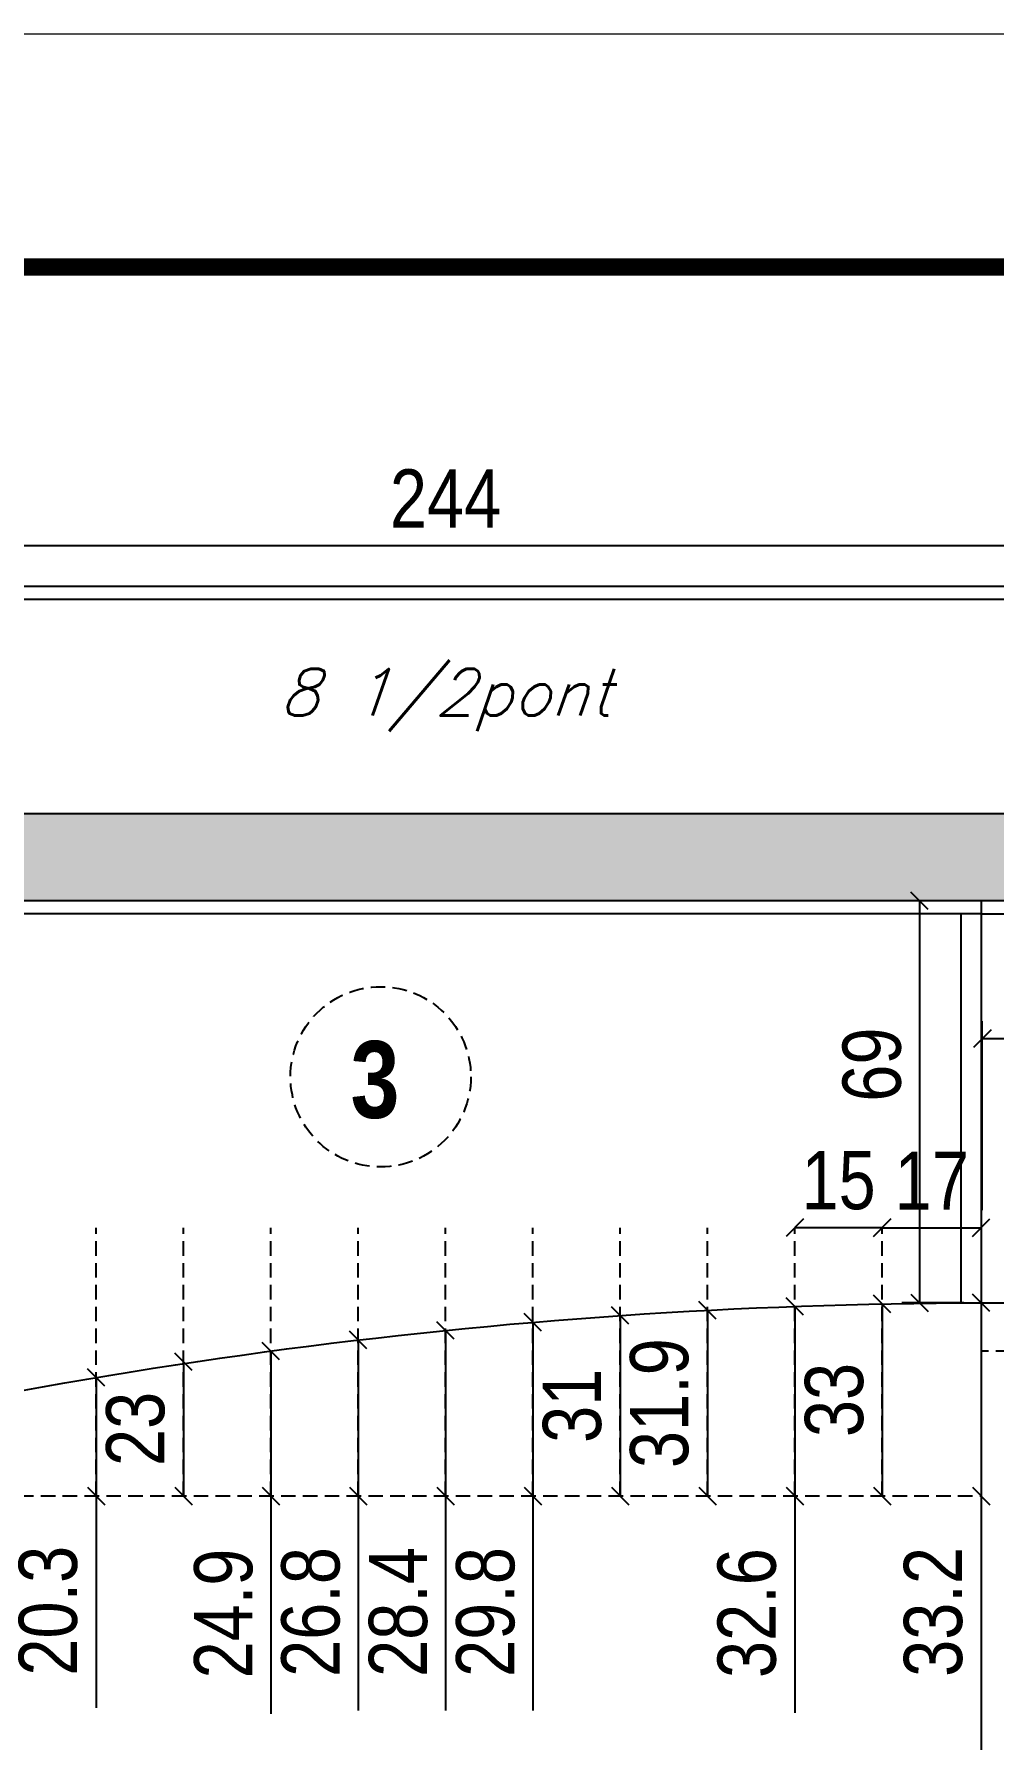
# Model space of a CAD drawing. Extents: x -15895 to 12929, y -2522 to 15173.
# Drawn here: x 10569 to 10733.8, y 5126.3 to 5419.3 of the extents above; entities that cross this region are included whole.
import ezdxf

# ---------------------------------------------------------------- set-up
doc = ezdxf.new("R2010")
doc.units = 0
doc.header["$PDMODE"] = 35
doc.header["$PDSIZE"] = -10
doc.linetypes.add('DASHED', pattern=[0.75, 0.5, -0.25])
for name, color, linetype in [('COTA', 241, 'Continuous'), ('NOMENCLATURA', 7, 'Continuous'), ('Painéis', 200, 'Continuous'), ('SARR_2.2x7', 40, 'Continuous'), ('SARR_3.5x7', 81, 'Continuous'), ('texto', 7, 'Continuous')]:
    doc.layers.add(name, color=color, linetype=linetype)
doc.layers.add('Folhas', color=255, linetype='Continuous', lineweight=9)
doc.layers.add('SARRAFO DE PRESSAO', color=251, linetype='DASHED', lineweight=9)
doc.styles.add('COTA TECNICA', font='techl___.ttf', dxfattribs={"height": 10})
doc.styles.add('Romans', font='romans.shx')
doc.styles.add('TECNICA', font='techb___.ttf', dxfattribs={"height": 10})
doc.dimstyles.new('PAINEL', dxfattribs={"dimtxt": 10, "dimasz": 3, "dimexe": 3, "dimexo": 3, "dimgap": 3, "dimtad": 1, "dimdec": 1, "dimzin": 12, "dimdsep": 46, "dimtxsty": 'COTA TECNICA', "dimblk1": 'OBLIQUE', "dimblk2": 'OBLIQUE', "dimsah": 1, "dimcen": 0.9, "dimclrd": 4, "dimclre": 4, "dimclrt": 240, "dimadec": 1, "dimazin": 3, "dimtfac": 1, "dimtdec": 1, "dimtmove": 0, "dimatfit": 3, "dimfxl": 1, "dimtolj": 1, "dimtzin": 12, "dimarcsym": 0})

# ---------------------------------------------------------------- blocks, each defined once
blk = doc.blocks.new('9999999999')
at = {"layer": 'Folhas'}
blk.add_lwpolyline([(98138.98, 34190.21), (99623.98, 34190.21), (99623.98, 35240.21), (98138.98, 35240.21)], close=True, dxfattribs=at)
at = {"layer": 'Folhas', "color": 30, "const_width": 3}
blk.add_lwpolyline([(98213.98, 34230.21), (99583.98, 34230.21), (99583.98, 35200.21), (98213.98, 35200.21)], close=True, dxfattribs=at)
blk = doc.blocks.new('_Oblique')
at = {"color": 0, "linetype": 'ByBlock', "lineweight": -2}
blk.add_line((-0.5, -0.5), (0.5, 0.5), dxfattribs=at)
blk = doc.blocks.new('*D2076')
at = {"layer": 'COTA', "color": 4, "lineweight": -2, "transparency": 16777216}
for p, q in [((10517.64, 5327.38), (10517.64, 5334.43)), ((10761.64, 5327.38), (10761.64, 5334.43)), ((10517.64, 5331.43), (10761.64, 5331.43))]:
    blk.add_line(p, q, dxfattribs=at)
at = {"layer": 'Defpoints', "color": 0, "transparency": 16777216}
for p in [(10761.64, 5331.43), (10517.64, 5324.38), (10761.64, 5324.38)]:
    blk.add_point(p, dxfattribs=at)
at = {"layer": 'COTA', "color": 4, "lineweight": -2, "transparency": 16777216, "xscale": 3, "yscale": 3, "zscale": 3, "rotation": 180}
blk.add_blockref('_Oblique', (10517.64, 5331.43), dxfattribs=at)
at = {"layer": 'COTA', "color": 4, "lineweight": -2, "transparency": 16777216, "xscale": 3, "yscale": 3, "zscale": 3}
blk.add_blockref('_Oblique', (10761.64, 5331.43), dxfattribs=at)
at = {"layer": 'COTA', "color": 240, "transparency": 16777216, "insert": (10639.64, 5339.5), "char_height": 10, "attachment_point": 5, "style": 'COTA TECNICA'}
blk.add_mtext('\\A1;244', dxfattribs=at)
blk = doc.blocks.new('*D2064')
at = {"layer": 'COTA', "color": 4, "lineweight": -2, "transparency": 16777216}
for p, q in [((10731.64, 5198.33), (10731.64, 5027.57)), ((10487.64, 5165.17), (10487.64, 5027.57)), ((10487.64, 5030.57), (10731.64, 5030.57))]:
    blk.add_line(p, q, dxfattribs=at)
at = {"layer": 'Defpoints', "color": 0, "transparency": 16777216}
for p in [(10731.64, 5201.33), (10487.64, 5168.17), (10731.64, 5030.57)]:
    blk.add_point(p, dxfattribs=at)
at = {"layer": 'COTA', "color": 4, "lineweight": -2, "transparency": 16777216, "xscale": 3, "yscale": 3, "zscale": 3, "rotation": 180}
blk.add_blockref('_Oblique', (10487.64, 5030.57), dxfattribs=at)
at = {"layer": 'COTA', "color": 4, "lineweight": -2, "transparency": 16777216, "xscale": 3, "yscale": 3, "zscale": 3}
blk.add_blockref('_Oblique', (10731.64, 5030.57), dxfattribs=at)
at = {"layer": 'COTA', "color": 240, "transparency": 16777216, "insert": (10609.64, 5038.64), "char_height": 10, "attachment_point": 5, "style": 'COTA TECNICA'}
blk.add_mtext('\\A1;244', dxfattribs=at)
blk = doc.blocks.new('*D2065')
at = {"layer": 'COTA', "color": 4, "lineweight": -2, "transparency": 16777216}
for p, q in [((10731.64, 5198.33), (10731.64, 5027.57)), ((10856.64, 5190.05), (10856.64, 5027.57)), ((10731.64, 5030.57), (10856.64, 5030.57))]:
    blk.add_line(p, q, dxfattribs=at)
at = {"layer": 'Defpoints', "color": 0, "transparency": 16777216}
for p in [(10731.64, 5201.33), (10856.64, 5193.05), (10856.64, 5030.57)]:
    blk.add_point(p, dxfattribs=at)
at = {"layer": 'COTA', "color": 4, "lineweight": -2, "transparency": 16777216, "xscale": 3, "yscale": 3, "zscale": 3, "rotation": 180}
blk.add_blockref('_Oblique', (10731.64, 5030.57), dxfattribs=at)
at = {"layer": 'COTA', "color": 4, "lineweight": -2, "transparency": 16777216, "xscale": 3, "yscale": 3, "zscale": 3}
blk.add_blockref('_Oblique', (10856.64, 5030.57), dxfattribs=at)
at = {"layer": 'COTA', "color": 240, "transparency": 16777216, "insert": (10794.14, 5038.68), "char_height": 10, "attachment_point": 5, "style": 'COTA TECNICA'}
blk.add_mtext('\\A1;125', dxfattribs=at)
blk = doc.blocks.new('*D2053')
at = {"layer": 'COTA', "color": 4, "lineweight": -2, "transparency": 16777216}
for p, q in [((10728.64, 5270.38), (10718.02, 5270.38)), ((10721.02, 5270.38), (10721.02, 5201.33)), ((10728.64, 5201.33), (10718.02, 5201.33))]:
    blk.add_line(p, q, dxfattribs=at)
at = {"layer": 'Defpoints', "color": 0, "transparency": 16777216}
for p in [(10731.64, 5270.38), (10721.02, 5201.33), (10731.64, 5201.33)]:
    blk.add_point(p, dxfattribs=at)
at = {"layer": 'COTA', "color": 4, "lineweight": -2, "transparency": 16777216, "xscale": 3, "yscale": 3, "zscale": 3}
for p, rotation in [((10721.02, 5270.38), 90), ((10721.02, 5201.33), 270)]:
    blk.add_blockref('_Oblique', p, dxfattribs=dict(at, rotation=rotation))
at = {"layer": 'COTA', "color": 240, "transparency": 16777216, "insert": (10712.89, 5242.26), "char_height": 10, "attachment_point": 5, "rotation": 90, "style": 'COTA TECNICA'}
blk.add_mtext('\\A1;69', dxfattribs=at)
blk = doc.blocks.new('*D2195')
at = {"layer": 'COTA', "color": 4, "lineweight": -2, "transparency": 16777216}
blk.add_line((10714.64, 5214.24), (10731.64, 5214.24), dxfattribs=at)
at = {"layer": 'Defpoints', "color": 0, "transparency": 16777216}
for p in [(10714.64, 5214.24), (10731.64, 5214.24), (10731.64, 5214.24)]:
    blk.add_point(p, dxfattribs=at)
at = {"layer": 'COTA', "color": 4, "lineweight": -2, "transparency": 16777216, "xscale": 3, "yscale": 3, "zscale": 3, "rotation": 180}
blk.add_blockref('_Oblique', (10714.64, 5214.24), dxfattribs=at)
at = {"layer": 'COTA', "color": 4, "lineweight": -2, "transparency": 16777216, "xscale": 3, "yscale": 3, "zscale": 3}
blk.add_blockref('_Oblique', (10731.64, 5214.24), dxfattribs=at)
at = {"layer": 'COTA', "color": 240, "transparency": 16777216, "insert": (10723.14, 5222.32), "char_height": 10, "attachment_point": 5, "style": 'COTA TECNICA'}
blk.add_mtext('\\A1;17', dxfattribs=at)
blk = doc.blocks.new('*D2196')
at = {"layer": 'COTA', "color": 4, "lineweight": -2, "transparency": 16777216}
blk.add_line((10714.64, 5214.24), (10699.64, 5214.24), dxfattribs=at)
at = {"layer": 'Defpoints', "color": 0, "transparency": 16777216}
for p in [(10699.64, 5214.24), (10699.64, 5214.24), (10714.64, 5214.24)]:
    blk.add_point(p, dxfattribs=at)
at = {"layer": 'COTA', "color": 4, "lineweight": -2, "transparency": 16777216, "xscale": 3, "yscale": 3, "zscale": 3, "rotation": 180}
blk.add_blockref('_Oblique', (10699.64, 5214.24), dxfattribs=at)
at = {"layer": 'COTA', "color": 4, "lineweight": -2, "transparency": 16777216, "xscale": 3, "yscale": 3, "zscale": 3}
blk.add_blockref('_Oblique', (10714.64, 5214.24), dxfattribs=at)
at = {"layer": 'COTA', "color": 240, "transparency": 16777216, "insert": (10707.14, 5222.35), "char_height": 10, "attachment_point": 5, "style": 'COTA TECNICA'}
blk.add_mtext('\\A1;15', dxfattribs=at)
blk = doc.blocks.new('*D2197')
at = {"layer": 'COTA', "color": 4, "lineweight": -2, "transparency": 16777216}
for p, q in [((10609.64, 5193.05), (10609.64, 5168.17)), ((10609.64, 5168.17), (10609.64, 5130.76))]:
    blk.add_line(p, q, dxfattribs=at)
at = {"layer": 'Defpoints', "color": 0, "transparency": 16777216}
for p in [(10609.64, 5193.05), (10609.64, 5168.17), (10609.64, 5168.17)]:
    blk.add_point(p, dxfattribs=at)
at = {"layer": 'COTA', "color": 4, "lineweight": -2, "transparency": 16777216, "xscale": 3, "yscale": 3, "zscale": 3}
for p, rotation in [((10609.64, 5193.05), 90), ((10609.64, 5168.17), 270)]:
    blk.add_blockref('_Oblique', p, dxfattribs=dict(at, rotation=rotation))
at = {"layer": 'COTA', "color": 240, "transparency": 16777216, "insert": (10601.53, 5147.97), "char_height": 10, "attachment_point": 5, "rotation": 90, "style": 'COTA TECNICA'}
blk.add_mtext('\\A1;24.9', dxfattribs=at)
blk = doc.blocks.new('*D2198')
at = {"layer": 'COTA', "color": 4, "lineweight": -2, "transparency": 16777216}
for p, q in [((10624.64, 5194.95), (10624.64, 5168.17)), ((10624.64, 5168.17), (10624.64, 5131.3))]:
    blk.add_line(p, q, dxfattribs=at)
at = {"layer": 'Defpoints', "color": 0, "transparency": 16777216}
for p in [(10624.64, 5194.95), (10624.64, 5168.17), (10624.64, 5168.17)]:
    blk.add_point(p, dxfattribs=at)
at = {"layer": 'COTA', "color": 4, "lineweight": -2, "transparency": 16777216, "xscale": 3, "yscale": 3, "zscale": 3}
for p, rotation in [((10624.64, 5194.95), 90), ((10624.64, 5168.17), 270)]:
    blk.add_blockref('_Oblique', p, dxfattribs=dict(at, rotation=rotation))
at = {"layer": 'COTA', "color": 240, "transparency": 16777216, "insert": (10616.51, 5148.24), "char_height": 10, "attachment_point": 5, "rotation": 90, "style": 'COTA TECNICA'}
blk.add_mtext('\\A1;26.8', dxfattribs=at)
blk = doc.blocks.new('*D2199')
at = {"layer": 'COTA', "color": 4, "lineweight": -2, "transparency": 16777216}
for p, q in [((10639.64, 5196.59), (10639.64, 5168.17)), ((10639.64, 5168.17), (10639.64, 5131.3))]:
    blk.add_line(p, q, dxfattribs=at)
at = {"layer": 'Defpoints', "color": 0, "transparency": 16777216}
for p in [(10639.64, 5196.59), (10639.64, 5168.17), (10639.64, 5168.17)]:
    blk.add_point(p, dxfattribs=at)
at = {"layer": 'COTA', "color": 4, "lineweight": -2, "transparency": 16777216, "xscale": 3, "yscale": 3, "zscale": 3}
for p, rotation in [((10639.64, 5196.59), 90), ((10639.64, 5168.17), 270)]:
    blk.add_blockref('_Oblique', p, dxfattribs=dict(at, rotation=rotation))
at = {"layer": 'COTA', "color": 240, "transparency": 16777216, "insert": (10631.54, 5148.24), "char_height": 10, "attachment_point": 5, "rotation": 90, "style": 'COTA TECNICA'}
blk.add_mtext('\\A1;28.4', dxfattribs=at)
blk = doc.blocks.new('*D2200')
at = {"layer": 'COTA', "color": 4, "lineweight": -2, "transparency": 16777216}
for p, q in [((10654.64, 5197.99), (10654.64, 5168.17)), ((10654.64, 5168.17), (10654.64, 5131.3))]:
    blk.add_line(p, q, dxfattribs=at)
at = {"layer": 'Defpoints', "color": 0, "transparency": 16777216}
for p in [(10654.64, 5197.99), (10654.64, 5168.17), (10654.64, 5168.17)]:
    blk.add_point(p, dxfattribs=at)
at = {"layer": 'COTA', "color": 4, "lineweight": -2, "transparency": 16777216, "xscale": 3, "yscale": 3, "zscale": 3}
for p, rotation in [((10654.64, 5197.99), 90), ((10654.64, 5168.17), 270)]:
    blk.add_blockref('_Oblique', p, dxfattribs=dict(at, rotation=rotation))
at = {"layer": 'COTA', "color": 240, "transparency": 16777216, "insert": (10646.53, 5148.24), "char_height": 10, "attachment_point": 5, "rotation": 90, "style": 'COTA TECNICA'}
blk.add_mtext('\\A1;29.8', dxfattribs=at)
blk = doc.blocks.new('*D2201')
at = {"layer": 'COTA', "color": 4, "lineweight": -2, "transparency": 16777216}
blk.add_line((10669.64, 5199.15), (10669.64, 5168.17), dxfattribs=at)
at = {"layer": 'Defpoints', "color": 0, "transparency": 16777216}
for p in [(10669.64, 5199.15), (10669.64, 5168.17), (10669.64, 5168.17)]:
    blk.add_point(p, dxfattribs=at)
at = {"layer": 'COTA', "color": 4, "lineweight": -2, "transparency": 16777216, "xscale": 3, "yscale": 3, "zscale": 3}
for p, rotation in [((10669.64, 5199.15), 90), ((10669.64, 5168.17), 270)]:
    blk.add_blockref('_Oblique', p, dxfattribs=dict(at, rotation=rotation))
at = {"layer": 'COTA', "color": 240, "transparency": 16777216, "insert": (10661.42, 5183.66), "char_height": 10, "attachment_point": 5, "rotation": 90, "style": 'COTA TECNICA'}
blk.add_mtext('\\A1;31', dxfattribs=at)
blk = doc.blocks.new('*D2202')
at = {"layer": 'COTA', "color": 4, "lineweight": -2, "transparency": 16777216}
blk.add_line((10684.64, 5200.06), (10684.64, 5168.17), dxfattribs=at)
at = {"layer": 'Defpoints', "color": 0, "transparency": 16777216}
for p in [(10684.64, 5200.06), (10684.64, 5168.17), (10684.64, 5168.17)]:
    blk.add_point(p, dxfattribs=at)
at = {"layer": 'COTA', "color": 4, "lineweight": -2, "transparency": 16777216, "xscale": 3, "yscale": 3, "zscale": 3}
for p, rotation in [((10684.64, 5200.06), 90), ((10684.64, 5168.17), 270)]:
    blk.add_blockref('_Oblique', p, dxfattribs=dict(at, rotation=rotation))
at = {"layer": 'COTA', "color": 240, "transparency": 16777216, "insert": (10676.39, 5184.11), "char_height": 10, "attachment_point": 5, "rotation": 90, "style": 'COTA TECNICA'}
blk.add_mtext('\\A1;31.9', dxfattribs=at)
blk = doc.blocks.new('*D2203')
at = {"layer": 'COTA', "color": 4, "lineweight": -2, "transparency": 16777216}
for p, q in [((10699.64, 5200.72), (10699.64, 5168.17)), ((10699.64, 5168.17), (10699.64, 5130.94))]:
    blk.add_line(p, q, dxfattribs=at)
at = {"layer": 'Defpoints', "color": 0, "transparency": 16777216}
for p in [(10699.64, 5200.72), (10699.64, 5168.17), (10699.64, 5168.17)]:
    blk.add_point(p, dxfattribs=at)
at = {"layer": 'COTA', "color": 4, "lineweight": -2, "transparency": 16777216, "xscale": 3, "yscale": 3, "zscale": 3}
for p, rotation in [((10699.64, 5200.72), 90), ((10699.64, 5168.17), 270)]:
    blk.add_blockref('_Oblique', p, dxfattribs=dict(at, rotation=rotation))
at = {"layer": 'COTA', "color": 240, "transparency": 16777216, "insert": (10691.42, 5148.05), "char_height": 10, "attachment_point": 5, "rotation": 90, "style": 'COTA TECNICA'}
blk.add_mtext('\\A1;32.6', dxfattribs=at)
blk = doc.blocks.new('*D2204')
at = {"layer": 'COTA', "color": 4, "lineweight": -2, "transparency": 16777216}
blk.add_line((10714.64, 5201.14), (10714.64, 5168.17), dxfattribs=at)
at = {"layer": 'Defpoints', "color": 0, "transparency": 16777216}
for p in [(10714.64, 5201.14), (10714.64, 5168.17), (10714.64, 5168.17)]:
    blk.add_point(p, dxfattribs=at)
at = {"layer": 'COTA', "color": 4, "lineweight": -2, "transparency": 16777216, "xscale": 3, "yscale": 3, "zscale": 3}
for p, rotation in [((10714.64, 5201.14), 90), ((10714.64, 5168.17), 270)]:
    blk.add_blockref('_Oblique', p, dxfattribs=dict(at, rotation=rotation))
at = {"layer": 'COTA', "color": 240, "transparency": 16777216, "insert": (10706.42, 5184.66), "char_height": 10, "attachment_point": 5, "rotation": 90, "style": 'COTA TECNICA'}
blk.add_mtext('\\A1;33', dxfattribs=at)
blk = doc.blocks.new('*D2205')
at = {"layer": 'COTA', "color": 4, "lineweight": -2, "transparency": 16777216}
for p, q in [((10731.64, 5201.33), (10731.64, 5168.17)), ((10731.64, 5168.17), (10731.64, 5131.33))]:
    blk.add_line(p, q, dxfattribs=at)
at = {"layer": 'Defpoints', "color": 0, "transparency": 16777216}
for p in [(10731.64, 5201.33), (10731.64, 5168.17), (10731.64, 5168.17)]:
    blk.add_point(p, dxfattribs=at)
at = {"layer": 'COTA', "color": 4, "lineweight": -2, "transparency": 16777216, "xscale": 3, "yscale": 3, "zscale": 3}
for p, rotation in [((10731.64, 5201.33), 90), ((10731.64, 5168.17), 270)]:
    blk.add_blockref('_Oblique', p, dxfattribs=dict(at, rotation=rotation))
at = {"layer": 'COTA', "color": 240, "transparency": 16777216, "insert": (10723.42, 5148.25), "char_height": 10, "attachment_point": 5, "rotation": 90, "style": 'COTA TECNICA'}
blk.add_mtext('\\A1;33.2', dxfattribs=at)
blk = doc.blocks.new('*D2211')
at = {"layer": 'COTA', "color": 4, "lineweight": -2, "transparency": 16777216}
for p, q in [((10579.64, 5188.51), (10579.64, 5168.17)), ((10579.64, 5168.17), (10579.64, 5131.76))]:
    blk.add_line(p, q, dxfattribs=at)
at = {"layer": 'Defpoints', "color": 0, "transparency": 16777216}
for p in [(10579.64, 5188.51), (10579.64, 5168.17), (10579.64, 5168.17)]:
    blk.add_point(p, dxfattribs=at)
at = {"layer": 'COTA', "color": 4, "lineweight": -2, "transparency": 16777216, "xscale": 3, "yscale": 3, "zscale": 3}
for p, rotation in [((10579.64, 5188.51), 90), ((10579.64, 5168.17), 270)]:
    blk.add_blockref('_Oblique', p, dxfattribs=dict(at, rotation=rotation))
at = {"layer": 'COTA', "color": 240, "transparency": 16777216, "insert": (10571.42, 5148.46), "char_height": 10, "attachment_point": 5, "rotation": 90, "style": 'COTA TECNICA'}
blk.add_mtext('\\A1;20.3', dxfattribs=at)
blk = doc.blocks.new('*D2212')
at = {"layer": 'COTA', "color": 4, "lineweight": -2, "transparency": 16777216}
blk.add_line((10594.64, 5191.21), (10594.64, 5168.17), dxfattribs=at)
at = {"layer": 'Defpoints', "color": 0, "transparency": 16777216}
for p in [(10594.64, 5191.21), (10594.64, 5168.17), (10594.64, 5168.17)]:
    blk.add_point(p, dxfattribs=at)
at = {"layer": 'COTA', "color": 4, "lineweight": -2, "transparency": 16777216, "xscale": 3, "yscale": 3, "zscale": 3}
for p, rotation in [((10594.64, 5191.21), 90), ((10594.64, 5168.17), 270)]:
    blk.add_blockref('_Oblique', p, dxfattribs=dict(at, rotation=rotation))
at = {"layer": 'COTA', "color": 240, "transparency": 16777216, "insert": (10586.42, 5179.69), "char_height": 10, "attachment_point": 5, "rotation": 90, "style": 'COTA TECNICA'}
blk.add_mtext('\\A1;23', dxfattribs=at)
blk = doc.blocks.new('*D2240')
at = {"layer": 'COTA', "color": 4, "lineweight": -2, "transparency": 16777216}
for p, q in [((10731.82, 5217.24), (10731.82, 5249.72)), ((10749.14, 5214.98), (10749.14, 5249.72)), ((10731.82, 5246.72), (10749.14, 5246.72)), ((10749.14, 5246.72), (10780.77, 5246.72))]:
    blk.add_line(p, q, dxfattribs=at)
at = {"layer": 'Defpoints', "color": 0, "transparency": 16777216}
for p in [(10749.14, 5246.72), (10731.82, 5214.24), (10749.14, 5211.98)]:
    blk.add_point(p, dxfattribs=at)
at = {"layer": 'COTA', "color": 4, "lineweight": -2, "transparency": 16777216, "xscale": 3, "yscale": 3, "zscale": 3, "rotation": 180}
blk.add_blockref('_Oblique', (10731.82, 5246.72), dxfattribs=at)
at = {"layer": 'COTA', "color": 4, "lineweight": -2, "transparency": 16777216, "xscale": 3, "yscale": 3, "zscale": 3}
blk.add_blockref('_Oblique', (10749.14, 5246.72), dxfattribs=at)
at = {"layer": 'COTA', "color": 240, "transparency": 16777216, "insert": (10766.45, 5254.94), "char_height": 10, "attachment_point": 5, "style": 'COTA TECNICA'}
blk.add_mtext('\\A1;17.3', dxfattribs=at)

msp = doc.modelspace()

# ---------------------------------------------------------------- hatches: boundary and pattern name
at = {"layer": 'COTA'}
h = msp.add_hatch(dxfattribs=at)
h.set_pattern_fill('AR-CONC', color=256, scale=0.03)
h.set_pattern_definition([(50, (280.0955, 30.143), (5.46554, -0.4781726), [0.5715, -6.2865]), (355, (280.0955, 30.143), (-1.0573026, 5.7317054), [0.4572, -5.0292175]), (100.451445, (280.551, 30.1034), (4.4082374, 5.2535326), [0.4857003, -5.3427073]), (46.1842, (280.0955, 31.667), (8.1323712, -1.26127), [0.85725, -9.42975]), (96.63556, (280.773, 31.562), (7.122124, 7.4227837), [0.7285507, -8.014068]), (351.18415, (280.0955, 31.667), (7.122124, 7.422784), [0.685799, -7.543792]), (21, (280.8575, 31.286), (4.5484317, -3.067956), [0.5715, -6.2865]), (326, (280.8575, 31.286), (1.8540609, 5.525639), [0.4572, -5.0292]), (71.451445, (281.2366, 31.0306), (6.4024926, 2.457683), [0.4857003, -5.3426981]), (37.5, (280.0955, 30.1432), (0.0926581, 2.53665117), [0, -4.96824, 0, -5.1054, 0, -5.04825]), (7.5, (280.0955, 30.1432), (2.0045899, 3.00541724), [0, -2.91084, 0, -4.85394, 0, -1.92405]), (327.5, (278.3963, 30.1432), (4.06771786, -0.17186232), [0, -1.905, 0, -5.9436, 0, -7.8867]), (317.5, (277.6343, 30.1432), (4.4438754, 0.7627947), [0, -2.4765, 0, -3.94716, 0, -5.6007])])
h.paths.add_polyline_path([(11192.64, 5285.38), (10273.64, 5285.38), (10273.64, 5324.38), (10243.64, 5324.38), (10243.64, 5270.38), (11222.64, 5270.38), (11222.64, 5324.38), (11192.64, 5324.38)])

# ---------------------------------------------------------------- linework, layer by layer
at = {"layer": 'COTA', "linetype": 'DASHED', "ltscale": 5}
for p, q in [((10579.64, 5168.17), (10579.64, 5214.24)), ((10594.64, 5168.17), (10594.64, 5214.24)), ((10609.64, 5168.17), (10609.64, 5214.24)), ((10624.64, 5168.17), (10624.64, 5214.24)), ((10639.64, 5168.17), (10639.64, 5214.24)), ((10654.64, 5168.17), (10654.64, 5214.24)), ((10669.64, 5168.17), (10669.64, 5214.24)), ((10684.64, 5168.17), (10684.64, 5214.24)), ((10699.64, 5168.17), (10699.64, 5214.24)), ((10714.64, 5168.17), (10714.64, 5214.24)), ((10856.64, 5193.05), (10731.64, 5193.05)), ((10487.64, 5168.17), (10731.64, 5168.17))]:
    msp.add_line(p, q, dxfattribs=at)
msp.add_circle((10628.5, 5240.16), 15.48, dxfattribs=at)
at = {"layer": 'Painéis', "linetype": 'ByBlock'}
for p, q in [((11192.64, 5324.38), (10273.64, 5324.38)), ((10273.64, 5285.38), (11192.64, 5285.38)), ((10731.64, 5270.38), (10731.64, 5201.33))]:
    msp.add_line(p, q, dxfattribs=at)
for points in [[(11100.64, 5125.22, -0.021323), (11171.64, 5090.84), (11222.64, 5090.84), (11222.64, 5270.38), (10243.64, 5270.38), (10243.64, 5090.84), (10294.64, 5090.84, -0.021323), (10365.64, 5125.22)], [(10487.64, 5168.17, -0.066824), (10731.64, 5201.33, -0.065839)], [(10731.64, 5201.33, -0.033884), (10856.64, 5193.05, -0.033884)]]:
    msp.add_lwpolyline(points, format="xyb", dxfattribs=at)
at = {"layer": 'SARR_2.2x7', "linetype": 'Continuous'}
for p, q in [((10517.64, 5322.18), (10761.64, 5322.18)), ((10731.64, 5268.18), (10487.64, 5268.18)), ((10731.64, 5268.18), (10856.64, 5268.18))]:
    msp.add_line(p, q, dxfattribs=at)
at = {"layer": 'SARR_3.5x7'}
msp.add_line((10728.14, 5268.18), (10728.14, 5201.32), dxfattribs=at)

# ---------------------------------------------------------------- block references
at = {"layer": 'SARRAFO DE PRESSAO', "color": 6, "linetype": 'ByBlock'}
msp.add_blockref('9999999999', (-88266.53, -29820.95), dxfattribs=at)

# ---------------------------------------------------------------- texts
at = {"layer": 'NOMENCLATURA', "style": 'TECNICA'}
msp.add_text('3', height=13.2, dxfattribs=at).set_placement((10623.32, 5233.11))
at = {"layer": 'texto', "color": 2, "insert": (10639.64, 5304.88), "char_height": 8, "attachment_point": 5, "style": 'Romans'}
msp.add_mtext('{\\Q19;\\C256;8 1/2pont}', dxfattribs=at)

# ---------------------------------------------------------------- dimensions: what is measured, and where the dimension line sits
at = {"layer": 'COTA'}
for base, p1, p2, picture, middle in [((10761.64, 5331.43), (10517.64, 5324.38), (10761.64, 5324.38), '*D2076', (10639.64, 5339.5)), ((10731.64, 5030.57), (10487.64, 5168.17), (10731.64, 5201.33), '*D2064', (10609.64, 5038.64)), ((10856.64, 5030.57), (10731.64, 5201.33), (10856.64, 5193.05), '*D2065', (10794.14, 5038.68))]:
    dim = msp.add_linear_dim(base=base, p1=p1, p2=p2, dimstyle='PAINEL', override={"dimtmove": 1}, dxfattribs=at)
    dim.commit()
    dim.dimension.update_dxf_attribs({"geometry": picture, "text_midpoint": middle})
dim = msp.add_linear_dim(base=(10721.018, 5201.3284), p1=(10731.637, 5270.3763), p2=(10731.637, 5201.3284), angle=90, dimstyle='PAINEL', dxfattribs=at)
dim.commit()
dim.dimension.update_dxf_attribs({"geometry": '*D2053', "text_midpoint": (10721.018, 5242.2568), "dimtype": 160})
for base, p1, p2, picture, middle in [((10749.14, 5246.72), (10731.82, 5214.24), (10749.14, 5211.98), '*D2240', (10766.45, 5246.72)), ((10699.64, 5214.24), (10714.64, 5214.24), (10699.64, 5214.24), '*D2196', (10707.14, 5214.24))]:
    dim = msp.add_linear_dim(base=base, p1=p1, p2=p2, dimstyle='PAINEL', dxfattribs=at)
    dim.commit()
    dim.dimension.update_dxf_attribs({"geometry": picture, "text_midpoint": middle, "dimtype": 160})
dim = msp.add_linear_dim(base=(10731.64, 5214.24), p1=(10714.64, 5214.24), p2=(10731.64, 5214.24), dimstyle='PAINEL', dxfattribs=at)
dim.commit()
dim.dimension.update_dxf_attribs({"geometry": '*D2195', "text_midpoint": (10723.14, 5222.32)})
for base, p1, p2, picture, middle in [((10669.64, 5168.17), (10669.64, 5199.15), (10669.64, 5168.17), '*D2201', (10661.42, 5183.66)), ((10684.64, 5168.17), (10684.64, 5200.06), (10684.64, 5168.17), '*D2202', (10676.39, 5184.11)), ((10699.637, 5168.1695), (10699.637, 5200.723), (10699.637, 5168.1695), '*D2203', (10691.4177, 5148.054)), ((10714.64, 5168.17), (10714.64, 5201.14), (10714.64, 5168.17), '*D2204', (10706.42, 5184.66)), ((10731.64, 5168.17), (10731.64, 5201.33), (10731.64, 5168.17), '*D2205', (10723.42, 5148.25)), ((10639.64, 5168.17), (10639.64, 5196.59), (10639.64, 5168.17), '*D2199', (10631.54, 5148.24)), ((10654.64, 5168.17), (10654.64, 5197.99), (10654.64, 5168.17), '*D2200', (10646.53, 5148.24)), ((10624.64, 5168.17), (10624.64, 5194.95), (10624.64, 5168.17), '*D2198', (10616.51, 5148.24)), ((10594.64, 5168.17), (10594.64, 5191.21), (10594.64, 5168.17), '*D2212', (10586.42, 5179.69)), ((10609.64, 5168.17), (10609.64, 5193.05), (10609.64, 5168.17), '*D2197', (10601.53, 5147.97)), ((10579.64, 5168.17), (10579.64, 5188.51), (10579.64, 5168.17), '*D2211', (10571.42, 5148.46))]:
    dim = msp.add_linear_dim(base=base, p1=p1, p2=p2, angle=90, dimstyle='PAINEL', dxfattribs=at)
    dim.commit()
    dim.dimension.update_dxf_attribs({"geometry": picture, "text_midpoint": middle})

doc.saveas('drawing.dxf')
